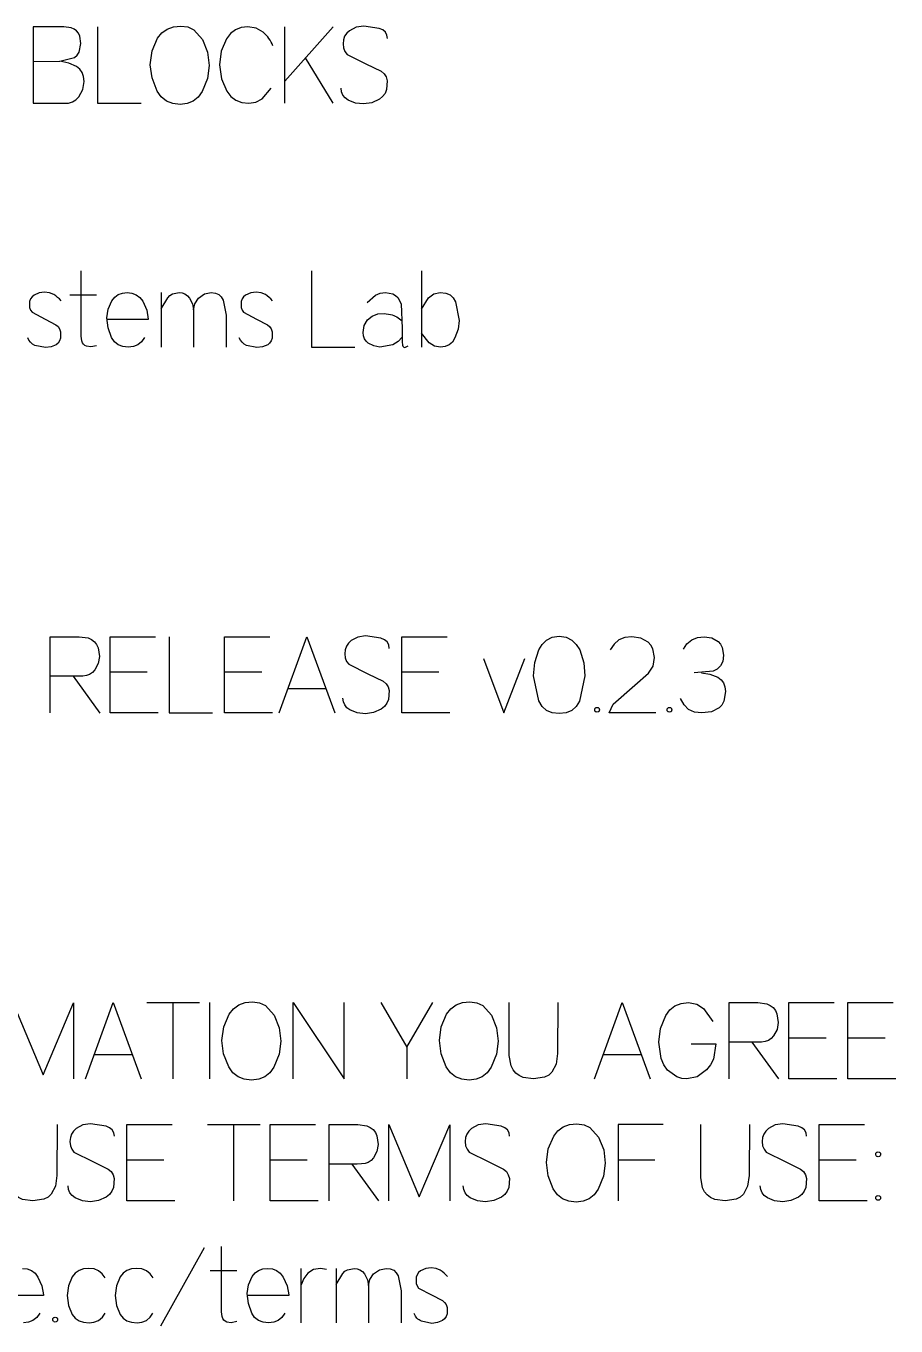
# Model space of a CAD drawing. Header units: millimetres. Extents: x -1220 to 1220, y -1930 to 4067.
# Drawn here: x 51 to 896, y 2805 to 4067 of the extents above; entities that cross this region are included whole.
import ezdxf

# ---------------------------------------------------------------- set-up
doc = ezdxf.new("R2010")
doc.units = ezdxf.units.MM
doc.layers.add('TC', color=220, linetype='Continuous', true_color=0xff00bb)

msp = doc.modelspace()

# ---------------------------------------------------------------- linework, layer by layer
at = {"layer": 'TC'}
for p, q in [((302.6, 3992.3, 0), (302.6, 4066.3, 0)), ((302.6, 4013.5, 0), (349.3, 4066.3, 0)), ((349.3, 3992.3, 0), (322.6, 4036.3, 0)), ((435.2, 3829.5, 0), (435.2, 3755.5, 0)), ((119.6, 3806, 0), (93.9, 3806, 0)), ((182.5, 3808.4, 0), (182.5, 3755.5, 0)), ((97, 3435.9, 0), (122.8, 3400.2, 0)), ((169, 3439.9, 0), (132.9, 3439.9, 0)), ((280.1, 3439.9, 0), (244, 3439.9, 0)), ((452.1, 3439.9, 0), (416, 3439.9, 0)), ((305.6, 3423.9, 0), (342.4, 3423.9, 0)), ((168.5, 3119.1, 0), (219.7, 3119.1, 0)), ((193.8, 3119.1, 0), (193.8, 3045.1, 0)), ((229.4, 3119.1, 0), (229.4, 3045.1, 0)), ((756.1, 3080.7, 0), (781.9, 3045, 0)), ((828.1, 3084.7, 0), (791.9, 3084.7, 0)), ((885.4, 3084.7, 0), (849.2, 3084.7, 0)), ((117.7, 3068.7, 0), (154.4, 3068.7, 0)), ((421.1, 3075.9, 0), (421.1, 3045.1, 0)), ((611.8, 3068.7, 0), (648.6, 3068.7, 0)), ((227.5, 3000.7, 0), (278.7, 3000.7, 0)), ((252.8, 3000.7, 0), (252.8, 2926.7, 0)), ((185.2, 2966.3, 0), (149.1, 2966.3, 0)), ((324.3, 2966.3, 0), (288.2, 2966.3, 0)), ((661.9, 2966.2, 0), (626.1, 2966.2, 0)), ((857.3, 2966.3, 0), (821.2, 2966.3, 0)), ((367.7, 2962.3, 0), (393.5, 2926.6, 0)), ((224.3, 2881.1, 0), (181.9, 2805.2, 0)), ((255.8, 2858.8, 0), (230.1, 2858.8, 0)), ((318.4, 2808.3, 0), (318.4, 2861.2, 0)), ((352.3, 2861.2, 0), (352.3, 2808.3, 0))]:
    msp.add_line(p, q, dxfattribs=at)
for points in [[(58.1, 4032.6), (84.1, 4032.9), (98.2, 4036.7), (100.9, 4038.8), (102.9, 4041.8), (104.4, 4050.3), (103.4, 4057.3), (102.1, 4060.1), (100.3, 4062.3), (98, 4064.1), (95.2, 4065.3), (88, 4066.3), (58.1, 4066.3)], [(58.1, 4066.3), (58.1, 3992.3), (82, 3992.3), (88.3, 3992.1), (92.6, 3992.4), (96.4, 3993.5), (99.6, 3995.5), (102.4, 3998.4), (106.3, 4005.5), (107.6, 4013.3), (107.2, 4018), (105.8, 4022), (103.6, 4025.2), (100.4, 4027.7), (92.8, 4031.2), (84.1, 4032.9)], [(120.8, 4066.3), (120.8, 3992.3), (163, 3992.3)], [(402.2, 4055), (401.7, 4058.4), (400.2, 4061.2), (397.7, 4063.3), (394.1, 4064.8), (379.1, 4067.1), (371.8, 4066), (365.2, 4062.6), (362.6, 4060.1), (360.6, 4057.2), (359.5, 4053.7), (359.1, 4049.8), (359.5, 4045.8), (360.9, 4042.4), (363, 4039.6), (381.3, 4030.4), (396.2, 4023.2), (399.1, 4020.7), (401, 4017.7), (402, 4014), (401.4, 4005.4), (399.8, 4001.7), (397.5, 3998.6), (394.3, 3996), (386.9, 3992.6), (379, 3991.5), (371.2, 3992.4), (364.1, 3995.3), (361.1, 3997.4), (359, 4000.1), (357.7, 4003.2), (357.3, 4006.8)], [(119.7, 3756.8), (114.1, 3755.6), (110, 3756.3), (108.4, 3757.1), (107.1, 3758.2), (106.1, 3759.7), (105.3, 3761.5), (104.8, 3766.1), (104.9, 3829.5)], [(328.3, 3829.5), (328.3, 3755.5), (370.5, 3755.5)], [(166.2, 3764.8), (163.3, 3760.7), (159.7, 3757.8), (155.5, 3756.1), (150.5, 3755.5), (145.1, 3756.1), (140.6, 3757.8), (137, 3760.7), (134.3, 3764.8), (130.9, 3774.2), (129.8, 3783.9), (131, 3792.4), (134.7, 3800.4), (137.5, 3803.9), (140.8, 3806.4), (144.8, 3807.9), (149.4, 3808.4), (154.1, 3807.8), (158.2, 3806.2), (161.7, 3803.6), (164.5, 3799.9), (168.4, 3791.4), (170, 3782.6), (170, 3782.2), (129.7, 3782.2)], [(182.5, 3792.6), (188.8, 3803.3), (191, 3805.5), (193.6, 3807.1), (199.8, 3808.4), (202.9, 3808), (205.6, 3807), (207.9, 3805.3), (209.9, 3803), (212.8, 3797.4), (213.9, 3791.7), (213.9, 3755.5)], [(213.9, 3791.7), (215.1, 3797.6), (218.8, 3803.1), (224.4, 3807), (231.1, 3808.4), (235.1, 3807.9), (238.3, 3806.5), (240.8, 3804.2), (242.6, 3801), (245.6, 3786.6), (245.6, 3755.5)], [(382.4, 3798.8), (390.5, 3806), (395.2, 3807.8), (400.2, 3808.4), (407.3, 3807.1), (410.1, 3805.6), (412.4, 3803.5), (415.4, 3797.4), (416.3, 3773.4), (416.3, 3760.6), (416.7, 3757.3), (417.2, 3756.2), (417.8, 3755.6), (418.2, 3755.3), (418.7, 3755.2), (419.8, 3755.3), (422.4, 3756.6)], [(435.2, 3792.2), (442, 3803.2), (447.1, 3807.1), (453.4, 3808.4), (458.7, 3807.8), (462.9, 3806.1), (466.1, 3803.2), (468.3, 3799.3), (471.8, 3781.3), (470.8, 3772.9), (467.7, 3764.3), (465.3, 3760.4), (462.2, 3757.7), (458.3, 3756), (453.7, 3755.5), (447.8, 3756.5), (442.7, 3759.6), (435.2, 3768.9)], [(74.8, 3400.3), (74.8, 3474.3), (102.9, 3474.3), (111.5, 3473.1), (114.8, 3471.6), (117.6, 3469.5), (119.8, 3466.7), (121.3, 3463.4), (122.5, 3455), (121.4, 3448.3), (118.1, 3442.2), (115.7, 3439.6), (113, 3437.7), (109.9, 3436.6), (106.3, 3436.1), (102, 3435.9), (97, 3435.9), (75, 3435.9)], [(179.6, 3400.3), (132.9, 3400.3), (132.9, 3474.3), (176.9, 3474.3)], [(190.2, 3474.3), (190.2, 3400.3), (232.4, 3400.3)], [(290.7, 3400.3), (244, 3400.3), (244, 3474.3), (288, 3474.3)], [(297.1, 3400.3), (323.9, 3474.3), (351.2, 3400.3)], [(403.9, 3463), (403.4, 3466.4), (401.9, 3469.2), (399.4, 3471.3), (395.8, 3472.8), (380.8, 3475.1), (373.5, 3474), (366.9, 3470.6), (364.3, 3468.1), (362.3, 3465.2), (361.2, 3461.7), (360.8, 3457.8), (361.2, 3453.8), (362.5, 3450.4), (364.7, 3447.6), (383, 3438.4), (397.9, 3431.2), (400.8, 3428.7), (402.7, 3425.7), (403.7, 3422), (403.1, 3413.4), (401.5, 3409.7), (399.2, 3406.6), (396, 3404), (388.6, 3400.6), (380.7, 3399.5), (372.9, 3400.4), (365.8, 3403.3), (362.8, 3405.4), (360.7, 3408.1), (359.4, 3411.2), (359, 3414.8)], [(462.7, 3400.3), (416, 3400.3), (416, 3474.3), (460, 3474.3)], [(662.6, 3400.4), (617.5, 3400.5), (621.3, 3408.8), (642.2, 3427.3), (655.6, 3438.9), (660, 3445.7), (661.5, 3454), (659.9, 3462.7), (657.9, 3466.2), (655.2, 3469.1), (648.2, 3473), (639.5, 3474.3), (632.7, 3473.5), (626.9, 3471.2), (622.2, 3467.2), (618.5, 3461.7)], [(689.5, 3462.1), (693, 3467.5), (697.6, 3471.3), (703.1, 3473.5), (709.7, 3474.3), (717.2, 3473.1), (723.2, 3469.6), (725.5, 3467.1), (727.1, 3464), (728.4, 3456.4), (727.7, 3450.4), (725.5, 3446), (722.3, 3442.9), (718.4, 3440.9), (700.1, 3439.2)], [(495.5, 3453.2), (515.1, 3400.3), (535.5, 3453.2)], [(707, 3439.2), (715.3, 3437.9), (723, 3434.9), (726.2, 3432.6), (728.5, 3429.5), (729.8, 3425.7), (730.3, 3421.1), (728.7, 3411.6), (726.8, 3408), (724.1, 3405.2), (716.9, 3401.5), (707.4, 3400.3), (700.4, 3401.2), (694.6, 3403.8), (690.1, 3408.2), (686.7, 3414.4)], [(38.3, 3045.1), (38.3, 3119.1), (67.9, 3049.1), (97.5, 3118.8), (97.5, 3045.1)], [(109.1, 3045.1), (135.9, 3119.1), (163.2, 3045.1)], [(310.7, 3045.1), (310.7, 3119.1), (360.2, 3045.1), (360.2, 3119.1)], [(395.7, 3119.1), (421.1, 3075.9), (446.3, 3119.1)], [(567.7, 3119.1), (567.4, 3069.8), (565.9, 3059.3), (561.9, 3051.5), (558.8, 3048.7), (554.8, 3046.7), (544, 3045.1), (533.9, 3046.5), (530, 3048.3), (526.7, 3050.8), (524.1, 3054), (522.2, 3057.9), (520.5, 3067.9), (520.5, 3119.1)], [(603.2, 3045.1), (630.1, 3119.1), (657.3, 3045.1)], [(697, 3079.1), (721.1, 3079), (718.6, 3064.4), (715.7, 3058.6), (711.9, 3053.8), (702.8, 3047.2), (693, 3045), (687.9, 3045.5), (683.2, 3047.1), (674.2, 3053.7), (670.5, 3058.7), (667.9, 3064.8), (665.8, 3080.8), (667.4, 3094), (672.3, 3106.6), (676.2, 3112.1), (681.2, 3116), (687.4, 3118.3), (694.6, 3119.1), (702.7, 3117.7), (709, 3113.5), (718.1, 3100.8)], [(733.9, 3045.1), (733.9, 3119.1), (761.9, 3119.1), (770.5, 3117.9), (773.9, 3116.4), (776.6, 3114.3), (778.8, 3111.5), (780.3, 3108.2), (781.5, 3099.8), (780.4, 3093.1), (777.1, 3087), (774.7, 3084.4), (772, 3082.5), (768.9, 3081.4), (765.4, 3080.9), (761, 3080.7), (756.1, 3080.7), (734, 3080.7)], [(838.6, 3045.1), (791.9, 3045.1), (791.9, 3119.1), (835.9, 3119.1)], [(895.9, 3045.1), (849.2, 3045.1), (849.2, 3119.1), (893.2, 3119.1)], [(81.5, 3000.7), (81.2, 2951.4), (79.8, 2940.9), (75.7, 2933.1), (72.6, 2930.3), (68.6, 2928.3), (57.8, 2926.7), (47.8, 2928.1), (43.8, 2929.9), (40.5, 2932.4), (37.9, 2935.6), (36, 2939.5), (34.4, 2949.5), (34.4, 3000.7)], [(137, 2989.4), (136.5, 2992.8), (135, 2995.6), (132.4, 2997.7), (128.9, 2999.2), (113.9, 3001.5), (106.5, 3000.4), (100, 2997), (97.3, 2994.5), (95.4, 2991.6), (94.3, 2988.1), (93.9, 2984.2), (94.3, 2980.2), (95.6, 2976.8), (97.8, 2974), (116.1, 2964.8), (131, 2957.6), (133.8, 2955.1), (135.8, 2952.1), (136.8, 2948.4), (136.1, 2939.8), (134.6, 2936.1), (132.2, 2933), (129.1, 2930.4), (121.7, 2927), (113.7, 2925.9), (106, 2926.8), (98.8, 2929.7), (95.9, 2931.8), (93.8, 2934.5), (92.5, 2937.6), (92.1, 2941.2)], [(195.8, 2926.7), (149.1, 2926.7), (149.1, 3000.7), (193, 3000.7)], [(334.9, 2926.7), (288.2, 2926.7), (288.2, 3000.7), (332.2, 3000.7)], [(345.5, 2926.7), (345.5, 3000.7), (373.5, 3000.7), (382.1, 2999.5), (385.5, 2998), (388.2, 2995.9), (390.4, 2993.1), (391.9, 2989.8), (393.2, 2981.4), (392, 2974.7), (388.7, 2968.6), (386.4, 2966), (383.6, 2964.1), (380.5, 2963), (377, 2962.5), (372.6, 2962.3), (367.7, 2962.3), (345.6, 2962.3)], [(403.5, 2926.7), (403.5, 3000.7), (433.1, 2930.7), (462.7, 3000.4), (462.7, 2926.7)], [(520.7, 2989.4), (520.2, 2992.8), (518.7, 2995.6), (516.2, 2997.7), (512.6, 2999.2), (497.6, 3001.5), (490.3, 3000.4), (483.7, 2997), (481.1, 2994.5), (479.2, 2991.6), (478, 2988.1), (477.6, 2984.2), (478.1, 2980.2), (479.4, 2976.8), (481.5, 2974), (499.8, 2964.8), (514.7, 2957.6), (517.6, 2955.1), (519.5, 2952.1), (520.6, 2948.4), (519.9, 2939.8), (518.3, 2936.1), (516, 2933), (512.8, 2930.4), (505.4, 2927), (497.5, 2925.9), (489.7, 2926.8), (482.6, 2929.7), (479.6, 2931.8), (477.5, 2934.5), (476.2, 2937.6), (475.8, 2941.2)], [(669.7, 3000.7), (626.1, 3000.7), (626.1, 2926.7)], [(753.6, 3000.7), (753.3, 2951.4), (751.9, 2940.9), (747.8, 2933.1), (744.7, 2930.3), (740.7, 2928.3), (730, 2926.7), (719.9, 2928.1), (715.9, 2929.9), (712.6, 2932.4), (710, 2935.6), (708.2, 2939.5), (706.5, 2949.5), (706.5, 3000.7)], [(809.1, 2989.4), (808.6, 2992.8), (807.1, 2995.6), (804.6, 2997.7), (801, 2999.2), (786, 3001.5), (778.7, 3000.4), (772.1, 2997), (769.5, 2994.5), (767.5, 2991.6), (766.4, 2988.1), (766, 2984.2), (766.4, 2980.2), (767.8, 2976.8), (769.9, 2974), (788.2, 2964.8), (803.1, 2957.6), (806, 2955.1), (807.9, 2952.1), (808.9, 2948.4), (808.3, 2939.8), (806.7, 2936.1), (804.4, 2933), (801.2, 2930.4), (793.8, 2927), (785.9, 2925.9), (778.1, 2926.8), (771, 2929.7), (768, 2931.8), (765.9, 2934.5), (764.6, 2937.6), (764.2, 2941.2)], [(867.9, 2926.7), (821.2, 2926.7), (821.2, 3000.7), (865.2, 3000.7)], [(255.9, 2809.6), (250.3, 2808.4), (246.3, 2809.1), (244.7, 2809.9), (243.4, 2811), (242.3, 2812.5), (241.6, 2814.3), (241, 2818.9), (241.1, 2882.3)], [(47.7, 2861.2), (52.4, 2860.6), (56.5, 2859), (60, 2856.4), (62.8, 2852.7), (66.7, 2844.2), (68.3, 2835.4), (68.3, 2835), (28, 2835)], [(128.2, 2851.9), (125.3, 2855.9), (121.7, 2858.8), (117.3, 2860.6), (112.3, 2861.2), (107.1, 2860.6), (102.7, 2859.1), (99.1, 2856.5), (96.2, 2852.9), (92.6, 2844.3), (91.3, 2834.8), (92.6, 2825.2), (96.2, 2816.4), (99, 2812.9), (102.7, 2810.3), (107.2, 2808.8), (112.6, 2808.3), (117.2, 2808.9), (121.7, 2810.7), (125.4, 2813.7), (128, 2817.7)], [(174.6, 2851.9), (171.7, 2855.9), (168.1, 2858.8), (163.8, 2860.6), (158.7, 2861.2), (153.5, 2860.6), (149.1, 2859.1), (145.5, 2856.5), (142.6, 2852.9), (139, 2844.3), (137.7, 2834.8), (139, 2825.2), (142.6, 2816.4), (145.5, 2812.9), (149.1, 2810.3), (153.6, 2808.8), (159, 2808.3), (163.6, 2808.9), (168.1, 2810.7), (171.8, 2813.7), (174.4, 2817.7)], [(302.4, 2817.6), (299.6, 2813.5), (296, 2810.6), (291.7, 2808.9), (286.8, 2808.3), (281.4, 2808.9), (276.9, 2810.6), (273.2, 2813.5), (270.5, 2817.6), (267.2, 2827), (266.1, 2836.7), (267.3, 2845.2), (270.9, 2853.2), (273.7, 2856.7), (277.1, 2859.2), (281.1, 2860.7), (285.6, 2861.2), (290.4, 2860.6), (294.5, 2859), (297.9, 2856.4), (300.8, 2852.7), (304.7, 2844.2), (306.3, 2835.4), (306.3, 2835), (266, 2835)], [(343, 2860), (337.2, 2861.2), (330.4, 2860), (325, 2856.6), (321, 2851.5), (318.4, 2845.2)], [(352.3, 2845.4), (358.7, 2856.1), (360.9, 2858.3), (363.4, 2859.9), (369.7, 2861.2), (372.7, 2860.8), (375.4, 2859.8), (377.8, 2858.1), (379.8, 2855.8), (382.7, 2850.2), (383.7, 2844.5), (383.7, 2808.3)], [(383.7, 2844.5), (385, 2850.4), (388.7, 2855.9), (394.3, 2859.8), (401, 2861.2), (404.9, 2860.7), (408.2, 2859.3), (410.7, 2857), (412.5, 2853.8), (415.5, 2839.4), (415.5, 2808.3)], [(64.5, 2817.6), (61.6, 2813.5), (58, 2810.6), (53.8, 2808.9), (48.8, 2808.3)]]:
    msp.add_lwpolyline(points, dxfattribs=at)
for points in [[(201.6, 4067.1), (208.4, 4066.2), (214.2, 4063.4), (222.6, 4054.2), (227.5, 4041.9), (229.1, 4028.9), (227.4, 4016.3), (222.2, 4003.7), (218.3, 3998.2), (213.5, 3994.3), (207.6, 3991.9), (200.8, 3991.1), (193.7, 3991.9), (187.6, 3994.3), (182.6, 3998.3), (178.7, 4003.9), (173.6, 4016.7), (171.9, 4029.6), (173.7, 4042.9), (179, 4055.2), (183.1, 4060.4), (188.2, 4064.2), (194.4, 4066.4)], [(568.8, 3474.9), (575.6, 3474), (581.1, 3471.1), (585.5, 3466.9), (588.8, 3461.6), (592.7, 3449.1), (593.9, 3436.3), (588.6, 3411.9), (585.4, 3406.6), (581.1, 3402.7), (575.6, 3400.4), (568.8, 3399.7), (562.2, 3400.4), (556.7, 3402.8), (552.4, 3406.6), (549.2, 3412), (544, 3436.5), (545.1, 3449.2), (549.1, 3461.7), (552.4, 3466.9), (556.7, 3471.1), (562.2, 3474)], [(605.7, 3405.7), (606.7, 3405.6), (607.1, 3405.4), (607.4, 3405.1), (607.7, 3404.8), (607.8, 3404.4), (608, 3403.5), (607.8, 3402.5), (607.7, 3402.1), (607.4, 3401.7), (607.1, 3401.5), (606.7, 3401.3), (605.7, 3401.1), (604.7, 3401.3), (604.3, 3401.5), (604, 3401.7), (603.7, 3402.1), (603.6, 3402.5), (603.4, 3403.5), (603.6, 3404.4), (603.7, 3404.8), (604, 3405.1), (604.3, 3405.4), (604.7, 3405.6)], [(676, 3405.7), (677, 3405.6), (677.4, 3405.4), (677.7, 3405.1), (678, 3404.8), (678.1, 3404.4), (678.3, 3403.5), (678.1, 3402.5), (678, 3402.1), (677.7, 3401.7), (677.4, 3401.5), (677, 3401.3), (676, 3401.1), (675, 3401.3), (674.6, 3401.5), (674.3, 3401.7), (674, 3402.1), (673.9, 3402.5), (673.7, 3403.5), (673.9, 3404.4), (674, 3404.8), (674.3, 3405.1), (674.6, 3405.4), (675, 3405.6)], [(271.2, 3119.9), (278, 3119), (283.7, 3116.2), (292.2, 3107), (297.1, 3094.7), (298.6, 3081.7), (296.9, 3069.1), (291.8, 3056.5), (287.9, 3051), (283, 3047.1), (277.2, 3044.7), (270.3, 3043.9), (263.2, 3044.7), (257.2, 3047.1), (252.2, 3051.1), (248.2, 3056.7), (243.1, 3069.5), (241.5, 3082.4), (243.2, 3095.7), (248.5, 3108), (252.6, 3113.2), (257.8, 3117), (264, 3119.2)], [(482.3, 3119.9), (489.1, 3119), (494.8, 3116.2), (503.3, 3107), (508.2, 3094.7), (509.8, 3081.7), (508, 3069.1), (502.9, 3056.5), (499, 3051), (494.1, 3047.1), (488.3, 3044.7), (481.4, 3043.9), (474.3, 3044.7), (468.3, 3047.1), (463.3, 3051.1), (459.3, 3056.7), (454.3, 3069.5), (452.6, 3082.4), (454.3, 3095.7), (459.6, 3108), (463.8, 3113.2), (468.9, 3117), (475.1, 3119.2)], [(586.2, 3001.5), (593, 3000.6), (598.8, 2997.8), (607.2, 2988.6), (612.1, 2976.3), (613.7, 2963.3), (612, 2950.7), (606.8, 2938.1), (602.9, 2932.6), (598.1, 2928.7), (592.2, 2926.3), (585.3, 2925.5), (578.3, 2926.3), (572.2, 2928.7), (567.2, 2932.7), (563.2, 2938.3), (558.2, 2951.1), (556.5, 2964), (558.3, 2977.3), (563.6, 2989.6), (567.7, 2994.8), (572.8, 2998.6), (579, 3000.8)], [(878.6, 2974.2), (879.6, 2974), (880, 2973.9), (880.3, 2973.6), (880.6, 2973.3), (880.8, 2972.9), (880.9, 2971.9), (880.8, 2970.9), (880.6, 2970.5), (880.3, 2970.2), (880, 2969.9), (879.6, 2969.8), (878.6, 2969.6), (877.6, 2969.8), (877.2, 2969.9), (876.9, 2970.2), (876.7, 2970.5), (876.5, 2970.9), (876.4, 2971.9), (876.5, 2972.9), (876.7, 2973.3), (876.9, 2973.6), (877.2, 2973.9), (877.6, 2974)], [(878.6, 2931.9), (879.6, 2931.7), (880, 2931.6), (880.3, 2931.3), (880.6, 2931), (880.8, 2930.6), (880.9, 2929.7), (880.8, 2928.6), (880.6, 2928.2), (880.3, 2927.9), (880, 2927.7), (879.6, 2927.5), (878.6, 2927.3), (877.6, 2927.5), (877.2, 2927.7), (876.9, 2927.9), (876.7, 2928.2), (876.5, 2928.6), (876.4, 2929.7), (876.5, 2930.6), (876.7, 2931), (876.9, 2931.3), (877.2, 2931.6), (877.6, 2931.7)], [(79.6, 2813.7), (80.6, 2813.6), (81, 2813.4), (81.3, 2813.1), (81.5, 2812.8), (81.7, 2812.4), (81.8, 2811.5), (81.7, 2810.5), (81.5, 2810.1), (81.3, 2809.7), (81, 2809.5), (80.6, 2809.3), (79.6, 2809.1), (78.6, 2809.3), (78.2, 2809.5), (77.9, 2809.7), (77.6, 2810.1), (77.4, 2810.5), (77.3, 2811.5), (77.4, 2812.4), (77.6, 2812.8), (77.9, 2813.1), (78.2, 2813.4), (78.6, 2813.6)]]:
    msp.add_lwpolyline(points, close=True, dxfattribs=at)
for points in [[(290.9, 4047.8, 0.131103), (281.6, 4061), (274.8, 4065), (266.6, 4066.3), (260.2, 4065.6), (254.6, 4063.4), (249.9, 4059.8), (246, 4054.7), (240.8, 4042.6), (239.1, 4029.3), (240.9, 4016), (246.1, 4003.8), (250.1, 3998.8), (255, 3995.2), (260.8, 3993), (267.5, 3992.3), (274.5, 3993.3), (280.4, 3996.3), (289.2, 4006.7)], [(85.3, 3800.5, 0.07263), (78.2, 3806.5), (74.2, 3808.2), (69.3, 3808.8), (64, 3808.1), (59.1, 3805.9), (57.1, 3804.3), (55.6, 3802.2), (54.7, 3799.7), (54.7, 3793.8), (55.6, 3791.3), (57.1, 3789.3), (69.7, 3782.6), (80.2, 3777.2), (82.3, 3775.4), (83.8, 3773.2), (84.7, 3770.4), (84.7, 3764.1), (83.9, 3761.5), (82.4, 3759.4), (80.4, 3757.7), (75.6, 3755.7), (70, 3755), (59.8, 3757.1, -0.205712), (52.9, 3764.5)], [(290.7, 3800.5, 0.07263), (283.6, 3806.5), (279.6, 3808.2), (274.8, 3808.8), (269.4, 3808.1), (264.5, 3805.9), (262.5, 3804.3), (261, 3802.2), (260.1, 3799.7), (260.1, 3793.8), (261, 3791.3), (262.5, 3789.3), (275.1, 3782.6), (285.6, 3777.2), (287.7, 3775.4), (289.2, 3773.2), (290.1, 3770.4), (290.1, 3764.1), (289.3, 3761.5), (287.8, 3759.4), (285.9, 3757.7), (281, 3755.7), (275.4, 3755), (265.2, 3757.1, -0.205712), (258.3, 3764.5)], [(416.3, 3765.1), (412.7, 3760.8), (407.3, 3757.7), (394.7, 3755.5), (388.8, 3756.6), (383.5, 3759.2), (381.4, 3761.1), (379.9, 3763.5), (379, 3766.3), (378.7, 3769.6), (379.7, 3776.5), (382.8, 3781.8), (387.4, 3785.5), (392.8, 3787.6), (398.9, 3788.2), (405.2, 3787.2, -0.136433), (416.4, 3780.9)], [(460.6, 2853.3, 0.07263), (453.5, 2859.3), (449.5, 2861), (444.6, 2861.6), (439.3, 2860.9), (434.4, 2858.7), (432.3, 2857.1), (430.9, 2855), (430, 2852.5), (430, 2846.6), (430.9, 2844.1), (432.4, 2842.1), (445, 2835.4), (455.5, 2830), (457.6, 2828.2), (459.1, 2826), (460, 2823.2), (460, 2816.9), (459.1, 2814.3), (457.7, 2812.2), (455.7, 2810.5), (450.9, 2808.5), (445.3, 2807.8), (435.1, 2809.9, -0.205712), (428.1, 2817.3)]]:
    msp.add_lwpolyline(points, format="xyb", dxfattribs=at)

doc.saveas('drawing.dxf')
